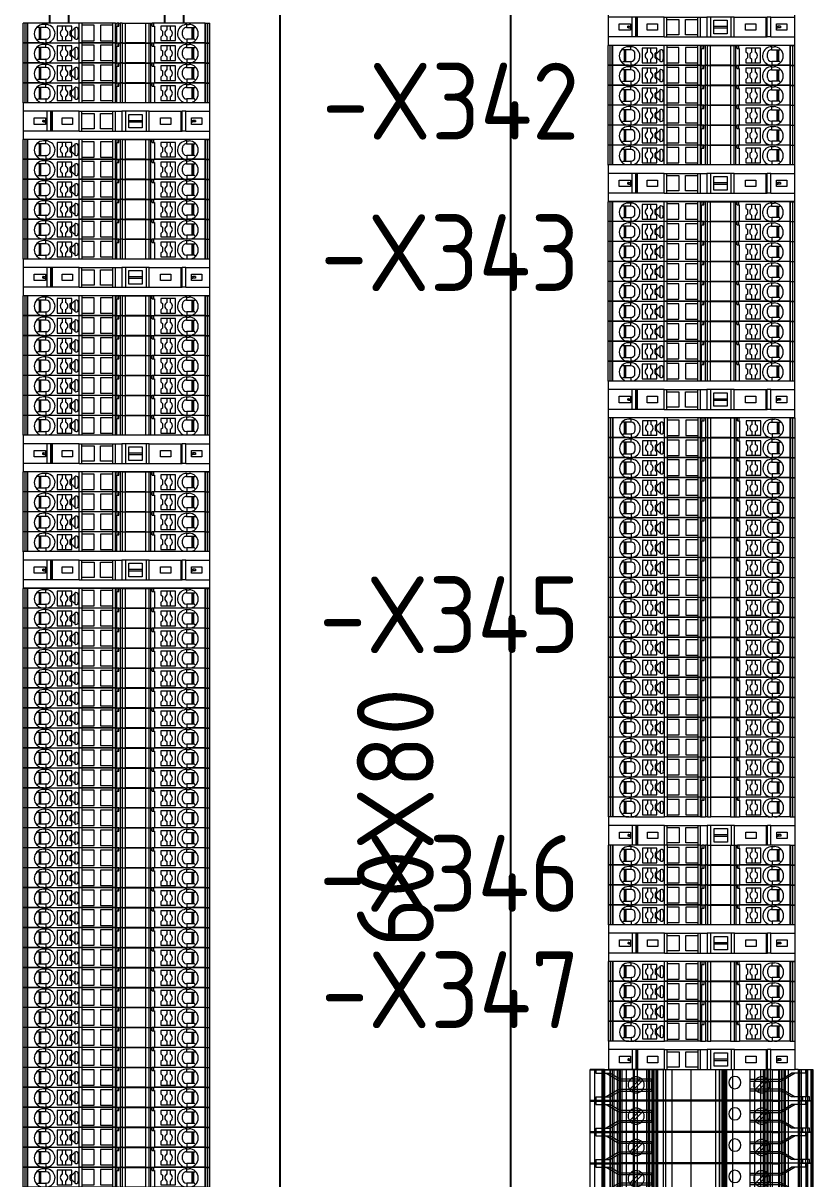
# Model space of a CAD drawing. Header units: millimetres. Extents: x 2936 to 53953, y 1541 to 47526.
# Drawn here: x 47037.2 to 47242.7, y 45791.3 to 46092.3 of the extents above; entities that cross this region are included whole.
import ezdxf
from ezdxf.enums import TextEntityAlignment as Align

# ---------------------------------------------------------------- set-up
doc = ezdxf.new("R2010")
doc.units = ezdxf.units.MM
doc.set_wipeout_variables(frame=1)
for name, color, linetype, lineweight in [('000-PI-Oprema', 30, 'Continuous', 5), ('000-SI-Oprema', 30, 'Continuous', 5), ('SI-ORMAR-Oprema', 30, 'Continuous', 5)]:
    doc.layers.add(name, color=color, linetype=linetype, lineweight=lineweight)
for name, color, linetype in [('000-PI_TEXT', 7, 'Continuous'), ('002-PI-Kabelska kanalica', 150, 'Continuous'), ('004-PI-DIN Šina', 3, 'Continuous')]:
    doc.layers.add(name, color=color, linetype=linetype)
doc.styles.add('PI0', font='isocpeur.ttf', dxfattribs={"width": 0.9})

# ---------------------------------------------------------------- blocks, each defined once
blk = doc.blocks.new('*U824')
at = {"layer": '004-PI-DIN Šina'}
blk.add_lwpolyline([(870, -17.5), (870, 17.5), (0, 17.5), (0, -17.5)], close=True, dxfattribs=at)
for points in [[(0, 12.5), (870, 12.5)], [(0, -12.5), (870, -12.5)]]:
    blk.add_lwpolyline(points, dxfattribs=at)
blk = doc.blocks.new('*U822')
at = {"layer": '004-PI-DIN Šina'}
blk.add_lwpolyline([(870, -17.5), (870, 17.5), (0, 17.5), (0, -17.5)], close=True, dxfattribs=at)
for points in [[(0, 12.5), (870, 12.5)], [(0, -12.5), (870, -12.5)]]:
    blk.add_lwpolyline(points, dxfattribs=at)
blk = doc.blocks.new('*U266')
at = {"layer": '002-PI-Kabelska kanalica'}
for p, q in [((-20, -100), (-20, 775)), ((40, -100), (40, 775))]:
    blk.add_line(p, q, dxfattribs=at)
blk = doc.blocks.new('*U98')
blk.add_wipeout([(47227.3, 37326.63), (47227.3, 37321.48), (47275.9, 37321.48), (47275.9, 37326.63)])
at = {"layer": '000-PI-Oprema'}
for p, q in [((47227.3, 37321.48), (47227.3, 37326.63)), ((47227.85, 37326.63), (47227.3, 37326.63)), ((47228.39, 37326.63), (47227.85, 37326.63)), ((47227.85, 37321.48), (47227.85, 37326.63)), ((47228.39, 37321.48), (47228.39, 37326.63)), ((47228.56, 37326.63), (47228.39, 37326.63)), ((47228.56, 37321.48), (47228.56, 37326.63)), ((47241.88, 37326.63), (47228.56, 37326.63)), ((47231, 37325.48), (47230.9, 37325.58)), ((47231.45, 37325.48), (47231, 37325.48)), ((47231.45, 37325.48), (47231.45, 37322.48)), ((47231.6, 37325.48), (47231.45, 37325.48)), ((47231.6, 37322.48), (47231.6, 37325.48)), ((47231.85, 37325.48), (47231.6, 37325.48)), ((47231.85, 37325.48), (47231.85, 37322.48)), ((47233.2, 37325.48), (47231.85, 37325.48)), ((47233.2, 37326.28), (47232.6, 37326.28)), ((47233.2, 37325.48), (47233.2, 37326.28)), ((47233.3, 37325.48), (47233.2, 37325.48)), ((47237.55, 37325.88), (47236.15, 37325.88)), ((47236.15, 37325.88), (47236.15, 37322.08)), ((47238.35, 37325.88), (47237.55, 37325.88)), ((47237.55, 37324.9), (47237.55, 37325.88)), ((47239.95, 37325.88), (47238.35, 37325.88)), ((47238.35, 37325.88), (47238.35, 37324.9)), ((47239.55, 37324.58), (47239.95, 37324.98)), ((47239.95, 37324.98), (47239.95, 37325.88)), ((47240.78, 37325.37), (47240.78, 37322.6)), ((47241.88, 37321.48), (47241.88, 37326.63)), ((47242.6, 37326.63), (47241.88, 37326.63)), ((47242.6, 37326.63), (47242.6, 37326.06)), ((47250.6, 37326.63), (47242.6, 37326.63)), ((47242.6, 37326.06), (47242.6, 37322.06)), ((47245.75, 37326.06), (47242.6, 37326.06)), ((47245.75, 37322.06), (47245.75, 37326.06)), ((47247.45, 37326.06), (47247.45, 37322.06)), ((47250.6, 37326.06), (47247.45, 37326.06)), ((47250.6, 37326.63), (47250.6, 37326.06)), ((47251.32, 37326.63), (47250.6, 37326.63)), ((47250.6, 37326.06), (47250.6, 37322.06)), ((47251.32, 37326.63), (47251.75, 37326.63)), ((47251.32, 37321.48), (47251.32, 37326.63)), ((47251.65, 37321.48), (47251.65, 37325.83)), ((47251.65, 37325.83), (47251.75, 37325.83)), ((47251.75, 37325.83), (47251.75, 37326.63)), ((47252.21, 37326.63), (47251.75, 37326.63)), ((47251.75, 37325.83), (47252.21, 37325.83)), ((47252.21, 37326.63), (47252.56, 37326.63)), ((47252.21, 37325.83), (47252.21, 37326.63)), ((47253.07, 37326.63), (47252.56, 37326.63)), ((47252.56, 37326.63), (47252.56, 37321.48)), ((47253.07, 37326.63), (47253.07, 37321.48)), ((47253.07, 37326.63), (47253.98, 37326.63)), ((47253.98, 37321.48), (47253.98, 37326.63)), ((47253.98, 37326.63), (47259.12, 37326.63)), ((47259.12, 37326.63), (47259.12, 37321.48)), ((47259.12, 37326.63), (47260.03, 37326.63)), ((47260.03, 37326.63), (47260.03, 37321.48)), ((47260.03, 37326.63), (47260.54, 37326.63)), ((47260.54, 37321.48), (47260.54, 37326.63)), ((47260.54, 37326.63), (47260.89, 37326.63)), ((47260.89, 37325.83), (47260.89, 37326.63)), ((47261.35, 37326.63), (47260.89, 37326.63)), ((47260.89, 37325.83), (47261.35, 37325.83)), ((47261.35, 37325.83), (47261.35, 37326.63)), ((47274.65, 37326.63), (47261.35, 37326.63)), ((47261.35, 37325.83), (47261.45, 37325.83)), ((47261.45, 37325.83), (47261.45, 37321.48)), ((47264.75, 37325.88), (47263.15, 37325.88)), ((47263.15, 37325.88), (47263.15, 37324.98)), ((47263.15, 37324.98), (47263.55, 37324.58)), ((47264.75, 37324.9), (47264.75, 37325.88)), ((47265.55, 37325.88), (47264.75, 37325.88)), ((47265.55, 37325.88), (47265.55, 37324.9)), ((47266.95, 37325.88), (47265.55, 37325.88)), ((47266.95, 37322.08), (47266.95, 37325.88)), ((47269.8, 37325.48), (47269.9, 37325.48)), ((47269.9, 37326.28), (47270.5, 37326.28)), ((47269.9, 37325.48), (47269.9, 37326.28)), ((47269.9, 37325.48), (47271.25, 37325.48)), ((47271.25, 37325.48), (47271.25, 37322.48)), ((47271.25, 37325.48), (47271.5, 37325.48)), ((47271.5, 37322.48), (47271.5, 37325.48)), ((47271.5, 37325.48), (47271.65, 37325.48)), ((47271.65, 37325.48), (47271.65, 37322.48)), ((47271.65, 37325.48), (47272.1, 37325.48)), ((47272.1, 37325.48), (47272.2, 37325.58)), ((47274.65, 37321.48), (47274.65, 37326.63)), ((47274.65, 37326.63), (47274.82, 37326.63)), ((47274.82, 37321.48), (47274.82, 37326.63)), ((47274.82, 37326.63), (47275.35, 37326.63)), ((47275.35, 37321.48), (47275.35, 37326.63)), ((47275.35, 37326.63), (47275.9, 37326.63)), ((47275.9, 37321.48), (47275.9, 37326.63)), ((47230.9, 37322.19), (47231.2, 37322.48)), ((47231.2, 37322.48), (47231.45, 37322.48)), ((47231.45, 37322.48), (47231.6, 37322.48)), ((47231.6, 37322.48), (47231.85, 37322.48)), ((47231.6, 37321.7), (47231.6, 37321.48)), ((47231.85, 37322.48), (47233.2, 37322.48)), ((47233.3, 37322.48), (47233.2, 37322.48)), ((47233.2, 37322.48), (47233.2, 37321.48)), ((47234.2, 37321.48), (47234.2, 37321.7)), ((47236.15, 37322.08), (47237.55, 37322.08)), ((47237.55, 37322.08), (47237.55, 37323.07)), ((47237.55, 37322.08), (47238.35, 37322.08)), ((47238.35, 37323.07), (47238.35, 37322.08)), ((47238.35, 37322.08), (47239.95, 37322.08)), ((47239.55, 37323.38), (47239.55, 37324.58)), ((47239.95, 37322.98), (47239.55, 37323.38)), ((47239.95, 37322.08), (47239.95, 37322.98)), ((47242.6, 37322.06), (47245.75, 37322.06)), ((47242.6, 37322.06), (47242.6, 37321.48)), ((47247.45, 37322.06), (47250.6, 37322.06)), ((47250.6, 37322.06), (47250.6, 37321.48)), ((47263.55, 37323.38), (47263.15, 37322.98)), ((47263.15, 37322.98), (47263.15, 37322.08)), ((47263.15, 37322.08), (47264.75, 37322.08)), ((47263.55, 37324.58), (47263.55, 37323.38)), ((47264.75, 37322.08), (47264.75, 37323.07)), ((47264.75, 37322.08), (47265.55, 37322.08)), ((47265.55, 37323.07), (47265.55, 37322.08)), ((47265.55, 37322.08), (47266.95, 37322.08)), ((47268.8, 37323.48), (47268.8, 37324.48)), ((47268.9, 37321.48), (47268.9, 37321.7)), ((47269.8, 37322.48), (47269.9, 37322.48)), ((47271.25, 37322.48), (47269.9, 37322.48)), ((47269.9, 37322.48), (47269.9, 37321.48)), ((47271.5, 37322.48), (47271.25, 37322.48)), ((47271.65, 37322.48), (47271.5, 37322.48)), ((47271.5, 37321.7), (47271.5, 37321.48)), ((47271.9, 37322.48), (47271.65, 37322.48)), ((47272.2, 37322.19), (47271.9, 37322.48)), ((47227.85, 37321.48), (47227.3, 37321.48)), ((47228.39, 37321.48), (47227.85, 37321.48)), ((47228.56, 37321.48), (47228.39, 37321.48)), ((47231.6, 37321.48), (47228.56, 37321.48)), ((47232.6, 37321.48), (47231.6, 37321.48)), ((47232.6, 37321.48), (47233.2, 37321.48)), ((47234.2, 37321.48), (47233.2, 37321.48)), ((47234.2, 37321.48), (47241.88, 37321.48)), ((47242.6, 37321.48), (47241.88, 37321.48)), ((47250.6, 37321.48), (47242.6, 37321.48)), ((47251.32, 37321.48), (47250.6, 37321.48)), ((47251.32, 37321.48), (47251.65, 37321.48)), ((47251.65, 37321.48), (47252.56, 37321.48)), ((47253.07, 37321.48), (47252.56, 37321.48)), ((47253.07, 37321.48), (47253.98, 37321.48)), ((47259.12, 37321.48), (47253.98, 37321.48)), ((47259.12, 37321.48), (47260.03, 37321.48)), ((47260.03, 37321.48), (47260.54, 37321.48)), ((47260.54, 37321.48), (47261.45, 37321.48)), ((47268.9, 37321.48), (47261.45, 37321.48)), ((47268.9, 37321.48), (47269.9, 37321.48)), ((47270.5, 37321.48), (47269.9, 37321.48)), ((47271.5, 37321.48), (47270.5, 37321.48)), ((47274.65, 37321.48), (47271.5, 37321.48)), ((47274.65, 37321.48), (47274.82, 37321.48)), ((47274.82, 37321.48), (47275.35, 37321.48)), ((47275.35, 37321.48), (47275.9, 37321.48))]:
    blk.add_line(p, q, dxfattribs=at)
for centre, radius, start, end in [((47232.6, 37323.88), 2.4, 135, 225), ((47232.6, 37323.88), 2.4, 90, 135), ((47233.2, 37323.88), 2.4, 294.6243, 90), ((47233.3, 37324.48), 1, 0, 90), ((47237.95, 37323.98), 1, 113.5782, 246.4218), ((47237.95, 37323.98), 1, 293.5782, 66.4218), ((47241.15, 37325.03), 0.5, 5.4406, 134.9997), ((47265.15, 37323.98), 1, 113.5782, 246.4218), ((47265.15, 37323.98), 1, 293.5782, 66.4218), ((47269.9, 37323.88), 2.4, 90, 245.3757), ((47269.8, 37324.48), 1, 90, 180), ((47270.5, 37323.88), 2.4, 45, 90), ((47270.5, 37323.88), 2.4, 315, 45), ((47232.6, 37323.88), 2.4, 225, 245.3757), ((47232.6, 37323.88), 2.4, 245.3757, 270), ((47233.2, 37323.88), 2.4, 270, 294.6243), ((47233.3, 37323.48), 1, 270, 360), ((47241.15, 37322.93), 0.5, 225, 354.5597), ((47269.8, 37323.48), 1, 180, 270), ((47269.9, 37323.88), 2.4, 245.3757, 270), ((47270.5, 37323.88), 2.4, 270, 294.6243), ((47270.5, 37323.88), 2.4, 294.6243, 315)]:
    blk.add_arc(centre, radius, start, end, dxfattribs=at)
for points in [[(47240.78, 37325.37), (47240.55, 37325.14), (47240.32, 37324.91), (47240.09, 37324.68), (47239.85, 37324.44)], [(47240.8, 37325.39), (47240.79, 37325.38), (47240.78, 37325.37)], [(47241.75, 37323.98), (47241.73, 37324.26), (47241.7, 37324.53), (47241.67, 37324.81), (47241.65, 37325.08)], [(47234.3, 37323.48), (47234.3, 37323.61), (47234.3, 37323.74), (47234.3, 37323.87), (47234.3, 37324.01), (47234.3, 37324.14), (47234.3, 37324.26), (47234.3, 37324.38), (47234.3, 37324.48)], [(47239.85, 37323.53), (47239.85, 37323.76), (47239.85, 37323.98), (47239.85, 37324.21), (47239.85, 37324.44)], [(47240.78, 37322.6), (47240.55, 37322.83), (47240.32, 37323.05), (47240.09, 37323.29), (47239.85, 37323.53)], [(47240.8, 37322.58), (47240.79, 37322.59), (47240.78, 37322.6)], [(47241.65, 37322.89), (47241.67, 37323.16), (47241.7, 37323.44), (47241.73, 37323.71), (47241.75, 37323.98)]]:
    blk.add_spline(points, degree=3, dxfattribs=at)
blk = doc.blocks.new('*U166')
at = {"layer": '000-PI-Oprema'}
blk.add_blockref('*U98', (-47251.6, -37324.06), dxfattribs=at)
blk = doc.blocks.new('*U167')
at = {"layer": '000-PI-Oprema', "color": 0, "linetype": 'ByBlock', "lineweight": -2, "transparency": 16777216}
blk.add_blockref('*U166', (0, 0), dxfattribs=at)
blk.add_blockref('*U166', (0, -5.2), dxfattribs=at)
blk.add_blockref('*U166', (0, -10.4), dxfattribs=at)
blk.add_blockref('*U166', (0, -15.6), dxfattribs=at)
blk.add_blockref('*U166', (0, -20.8), dxfattribs=at)
blk.add_blockref('*U166', (0, -26), dxfattribs=at)
blk = doc.blocks.new('*U168')
at = {"layer": '000-PI-Oprema'}
blk.add_blockref('*U98', (-47251.6, -37324.06), dxfattribs=at)
blk = doc.blocks.new('*U169')
at = {"layer": '000-PI-Oprema', "color": 0, "linetype": 'ByBlock', "lineweight": -2, "transparency": 16777216}
blk.add_blockref('*U168', (0, 0), dxfattribs=at)
blk.add_blockref('*U168', (0, -5.2), dxfattribs=at)
blk.add_blockref('*U168', (0, -10.4), dxfattribs=at)
blk.add_blockref('*U168', (0, -15.6), dxfattribs=at)
blk.add_blockref('*U168', (0, -20.8), dxfattribs=at)
blk.add_blockref('*U168', (0, -26), dxfattribs=at)
blk.add_blockref('*U168', (0, -31.2), dxfattribs=at)
blk.add_blockref('*U168', (0, -36.4), dxfattribs=at)
blk.add_blockref('*U168', (0, -41.6), dxfattribs=at)
blk = doc.blocks.new('*U92')
blk.add_wipeout([(-24.3, 2.2), (24.3, 2.2), (24.3, -7.35), (-24.3, -7.35)])
at = {"layer": 'SI-ORMAR-Oprema'}
for p, q in [((-24.3, 2.2), (-24.3, -7.35)), ((24.3, 2.2), (-24.3, 2.2)), ((-18.03, 0), (-24.3, 0)), ((24.3, -7.35), (24.3, 2.2)), ((-21.4, -3.42), (-21.4, -1.72)), ((-21.4, -1.72), (-18.5, -1.72)), ((-19.01, -2.38), (-19.15, -2.38)), ((-19.15, -2.78), (-19.15, -2.38)), ((-19.01, -2.78), (-19.15, -2.78)), ((-19.01, -2.38), (-19.01, -2.78)), ((-19.01, -2.38), (-18.5, -2.38)), ((-19.01, -2.78), (-18.5, -2.78)), ((-18.5, -1.72), (-18.5, -2.38)), ((-18.5, -2.38), (-18.5, -2.78)), ((-18.5, -2.78), (-18.5, -3.42)), ((-18.03, -5.15), (-18.03, 0)), ((-17.1, 0), (-18.03, 0)), ((-17.1, -5.15), (-17.1, 0)), ((-17, 0), (-17.1, 0)), ((-17, 0), (-17, -5.15)), ((-16.74, 0), (-17, 0)), ((-16.74, 0), (-16.74, -5.15)), ((-9.72, 0), (-16.74, 0)), ((-14.15, -1.72), (-11.45, -1.72)), ((-14.15, -3.42), (-14.15, -1.72)), ((-11.45, -1.72), (-11.45, -3.42)), ((-9.72, 0), (-9, 0)), ((-9.72, -5.15), (-9.72, 0)), ((-9, -0.57), (-9, 0)), ((-9, 0), (-1, 0)), ((-9, -4.57), (-9, -0.57)), ((-9, -0.57), (-5.85, -0.57)), ((-5.85, -0.57), (-5.85, -4.57)), ((-4.15, -0.57), (-1, -0.57)), ((-4.15, -4.57), (-4.15, -0.57)), ((-1, 0), (-1, -0.57)), ((-1, 0), (-0.28, 0)), ((-1, -0.57), (-1, -4.57)), ((-0.28, 0), (1.39, 0)), ((-0.28, -5.15), (-0.28, 0)), ((2.32, 0), (1.39, 0)), ((1.39, 0), (1.39, -5.15)), ((7.69, 0), (2.32, 0)), ((2.32, 0), (2.32, -5.15)), ((3.22, -0.82), (6.67, -0.82)), ((3.22, -2.38), (3.22, -0.82)), ((3.22, -2.38), (6.67, -2.38)), ((3.22, -2.78), (3.22, -2.38)), ((3.22, -2.78), (6.67, -2.78)), ((3.22, -4.32), (3.22, -2.78)), ((6.67, -0.82), (6.67, -2.38)), ((6.67, -2.38), (6.67, -2.78)), ((6.67, -2.78), (6.67, -4.32)), ((7.69, 0), (7.69, -5.15)), ((8.51, 0), (7.69, 0)), ((8.51, -5.15), (8.51, 0)), ((8.51, 0), (16.74, 0)), ((11.45, -1.72), (14.15, -1.72)), ((11.45, -3.42), (11.45, -1.72)), ((14.15, -1.72), (14.15, -3.42)), ((16.74, 0), (16.74, -5.15)), ((16.74, 0), (17, 0)), ((17, -5.15), (17, 0)), ((17, 0), (17.1, 0)), ((18.03, 0), (17.1, 0)), ((17.1, -5.15), (17.1, 0)), ((18.03, 0), (24.3, 0)), ((18.03, -5.15), (18.03, 0)), ((19.55, -2.38), (19.55, -1.72)), ((19.55, -1.72), (22.25, -1.72)), ((19.55, -2.78), (19.55, -2.38)), ((19.55, -2.38), (19.89, -2.38)), ((19.55, -2.78), (19.89, -2.78)), ((19.55, -3.42), (19.55, -2.78)), ((19.89, -2.38), (19.89, -2.78)), ((20.59, -2.38), (19.89, -2.38)), ((20.59, -2.78), (19.89, -2.78)), ((20.59, -2.38), (20.59, -2.78)), ((22.25, -1.72), (22.25, -3.42)), ((-18.03, -5.15), (-24.3, -5.15)), ((-18.5, -3.42), (-21.4, -3.42)), ((-17.1, -5.15), (-18.03, -5.15)), ((-17, -5.15), (-17.1, -5.15)), ((-16.74, -5.15), (-17, -5.15)), ((-9.72, -5.15), (-16.74, -5.15)), ((-11.45, -3.42), (-14.15, -3.42)), ((-9.72, -5.15), (-9, -5.15)), ((-5.85, -4.57), (-9, -4.57)), ((-9, -5.15), (-9, -4.57)), ((-9, -5.15), (-1, -5.15)), ((-1, -4.57), (-4.15, -4.57)), ((-1, -4.57), (-1, -5.15)), ((-1, -5.15), (-0.28, -5.15)), ((-0.28, -5.15), (1.39, -5.15)), ((1.39, -5.15), (2.32, -5.15)), ((2.32, -5.15), (7.69, -5.15)), ((6.67, -4.32), (3.22, -4.32)), ((7.69, -5.15), (8.51, -5.15)), ((8.51, -5.15), (16.74, -5.15)), ((14.15, -3.42), (11.45, -3.42)), ((16.74, -5.15), (17, -5.15)), ((17, -5.15), (17.1, -5.15)), ((18.03, -5.15), (17.1, -5.15)), ((18.03, -5.15), (24.3, -5.15)), ((22.25, -3.42), (19.55, -3.42)), ((24.3, -7.35), (-24.3, -7.35))]:
    blk.add_line(p, q, dxfattribs=at)
blk = doc.blocks.new('*U94')
blk.add_wipeout([(-24.3, 0), (24.3, 0), (24.3, -7.35), (-24.3, -7.35)])
at = {"layer": 'SI-ORMAR-Oprema'}
for p, q in [((24.3, 0), (-24.3, 0)), ((24.3, -7.35), (24.3, 0)), ((-24.3, 0), (-24.3, -7.35)), ((-18.03, -2.2), (-24.3, -2.2)), ((-18.03, -7.35), (-18.03, -2.2)), ((-17.1, -2.2), (-18.03, -2.2)), ((-17.1, -7.35), (-17.1, -2.2)), ((-17, -2.2), (-17.1, -2.2)), ((-17, -2.2), (-17, -7.35)), ((-16.74, -2.2), (-17, -2.2)), ((-16.74, -2.2), (-16.74, -7.35)), ((-9.72, -2.2), (-16.74, -2.2)), ((-9.72, -2.2), (-9, -2.2)), ((-9.72, -7.35), (-9.72, -2.2)), ((-9, -2.77), (-9, -2.2)), ((-9, -2.2), (-1, -2.2)), ((-9, -6.77), (-9, -2.77)), ((-9, -2.77), (-5.85, -2.77)), ((-5.85, -2.77), (-5.85, -6.77)), ((-4.15, -2.77), (-1, -2.77)), ((-4.15, -6.77), (-4.15, -2.77)), ((-1, -2.2), (-1, -2.77)), ((-1, -2.2), (-0.28, -2.2)), ((-1, -2.77), (-1, -6.77)), ((-0.28, -2.2), (1.39, -2.2)), ((-0.28, -7.35), (-0.28, -2.2)), ((2.32, -2.2), (1.39, -2.2)), ((1.39, -2.2), (1.39, -7.35)), ((7.69, -2.2), (2.32, -2.2)), ((2.32, -2.2), (2.32, -7.35)), ((7.69, -2.2), (7.69, -7.35)), ((8.51, -2.2), (7.69, -2.2)), ((8.51, -7.35), (8.51, -2.2)), ((8.51, -2.2), (16.74, -2.2)), ((16.74, -2.2), (16.74, -7.35)), ((16.74, -2.2), (17, -2.2)), ((17, -7.35), (17, -2.2)), ((17, -2.2), (17.1, -2.2)), ((18.03, -2.2), (17.1, -2.2)), ((17.1, -7.35), (17.1, -2.2)), ((18.03, -2.2), (24.3, -2.2)), ((18.03, -7.35), (18.03, -2.2)), ((-21.4, -5.62), (-21.4, -3.92)), ((-21.4, -3.92), (-18.5, -3.92)), ((-18.5, -5.62), (-21.4, -5.62)), ((-19.01, -4.58), (-19.15, -4.58)), ((-19.15, -4.98), (-19.15, -4.58)), ((-19.01, -4.98), (-19.15, -4.98)), ((-19.01, -4.58), (-19.01, -4.98)), ((-19.01, -4.58), (-18.5, -4.58)), ((-19.01, -4.98), (-18.5, -4.98)), ((-18.5, -3.92), (-18.5, -4.58)), ((-18.5, -4.58), (-18.5, -4.98)), ((-18.5, -4.98), (-18.5, -5.62)), ((-14.15, -3.92), (-11.45, -3.92)), ((-14.15, -5.62), (-14.15, -3.92)), ((-11.45, -5.62), (-14.15, -5.62)), ((-11.45, -3.92), (-11.45, -5.62)), ((3.22, -3.02), (6.67, -3.02)), ((3.22, -4.58), (3.22, -3.02)), ((3.22, -4.58), (6.67, -4.58)), ((3.22, -4.98), (3.22, -4.58)), ((3.22, -4.98), (6.67, -4.98)), ((3.22, -6.52), (3.22, -4.98)), ((6.67, -3.02), (6.67, -4.58)), ((6.67, -4.58), (6.67, -4.98)), ((6.67, -4.98), (6.67, -6.52)), ((11.45, -3.92), (14.15, -3.92)), ((11.45, -5.62), (11.45, -3.92)), ((14.15, -5.62), (11.45, -5.62)), ((14.15, -3.92), (14.15, -5.62)), ((19.55, -4.58), (19.55, -3.92)), ((19.55, -3.92), (22.25, -3.92)), ((19.55, -4.98), (19.55, -4.58)), ((19.55, -4.58), (19.89, -4.58)), ((19.55, -4.98), (19.89, -4.98)), ((19.55, -5.62), (19.55, -4.98)), ((22.25, -5.62), (19.55, -5.62)), ((19.89, -4.58), (19.89, -4.98)), ((20.59, -4.58), (19.89, -4.58)), ((20.59, -4.98), (19.89, -4.98)), ((20.59, -4.58), (20.59, -4.98)), ((22.25, -3.92), (22.25, -5.62)), ((-18.03, -7.35), (-24.3, -7.35)), ((-17.1, -7.35), (-18.03, -7.35)), ((-17, -7.35), (-17.1, -7.35)), ((-16.74, -7.35), (-17, -7.35)), ((-9.72, -7.35), (-16.74, -7.35)), ((-9.72, -7.35), (-9, -7.35)), ((-5.85, -6.77), (-9, -6.77)), ((-9, -7.35), (-9, -6.77)), ((-9, -7.35), (-1, -7.35)), ((-1, -6.77), (-4.15, -6.77)), ((-1, -6.77), (-1, -7.35)), ((-1, -7.35), (-0.28, -7.35)), ((-0.28, -7.35), (1.39, -7.35)), ((1.39, -7.35), (2.32, -7.35)), ((2.32, -7.35), (7.69, -7.35)), ((6.67, -6.52), (3.22, -6.52)), ((7.69, -7.35), (8.51, -7.35)), ((8.51, -7.35), (16.74, -7.35)), ((16.74, -7.35), (17, -7.35)), ((17, -7.35), (17.1, -7.35)), ((18.03, -7.35), (17.1, -7.35)), ((18.03, -7.35), (24.3, -7.35))]:
    blk.add_line(p, q, dxfattribs=at)
blk = doc.blocks.new('3000539_Stakleni osigurac')
blk.add_wipeout([(-8.05, 44.37), (0.1, 44.37), (0.1, -13.63), (-8.05, -13.63)]).dxf.layer = '000-PI-Oprema'
at = {"layer": '000-PI-Oprema'}
for p, q in [((-8.05, 44.37), (-8.05, 44.37)), ((-8.05, 43.1), (-8.05, 44.37)), ((-8.05, 44.37), (-8.05, 44.37)), ((-8.05, 44.37), (-7.95, 44.37)), ((-8.05, 40.95), (-8.05, 43.1)), ((-8.05, 43.1), (-7.95, 43.1)), ((-8.05, 42.87), (-8.05, 42.87)), ((-7.05, 42.87), (-8.05, 42.87)), ((-7.95, 44.37), (-7.95, 39.11)), ((-7.95, 44.37), (-7.95, 44.37)), ((-7.95, 44.37), (0, 44.37)), ((-7.95, 43.1), (0, 43.1)), ((-7.05, 42.87), (-7.05, 42.87)), ((-7.05, 42.87), (-7.05, 39.22)), ((-0.9, 42.87), (-0.9, 42.87)), ((0.1, 42.87), (-0.9, 42.87)), ((-0.9, 42.87), (-0.9, 39.22)), ((0, 44.37), (0, 44.37)), ((0, 44.37), (0, 39.11)), ((0, 44.37), (0.1, 44.37)), ((0, 43.1), (0.1, 43.1)), ((0.1, 44.37), (0.1, 44.37)), ((0.1, 44.37), (0.1, 44.37)), ((0.1, 43.1), (0.1, 44.37)), ((0.1, 40.95), (0.1, 43.1)), ((0.1, 42.87), (0.1, 42.87)), ((0.1, 41.33), (-8.05, 41.33)), ((-8.05, 40.57), (-8.05, 40.95)), ((-8.05, 40.95), (-7.95, 40.95)), ((-8.05, 38.06), (-8.05, 40.57)), ((-7.95, 40.57), (-8.05, 40.57)), ((-7.95, 40.95), (0, 40.95)), ((0, 40.74), (-7.95, 40.74)), ((0, 40.57), (-7.95, 40.57)), ((-4.97, 36.58), (-7.05, 40.17)), ((-7.05, 39.22), (-7.05, 39.22)), ((-7.05, 39.22), (-5.53, 36.58)), ((-0.9, 40.17), (-2.98, 36.58)), ((-2.43, 36.58), (-0.9, 39.22)), ((-0.9, 39.22), (-0.9, 39.22)), ((0, 40.95), (0.1, 40.95)), ((0.1, 40.57), (0, 40.57)), ((0.1, 40.57), (0.1, 40.95)), ((0.1, 40.57), (0.1, 38.06)), ((-8.05, 38.49), (0.1, 38.49)), ((-8.05, 36.67), (-8.05, 38.06)), ((-8.05, 38.06), (-7.95, 38.06)), ((-8.05, 37.23), (0.1, 37.23)), ((0.1, 36.85), (-8.05, 36.85)), ((-8.05, 34.87), (-8.05, 36.67)), ((-8.05, 36.67), (-8.05, 36.67)), ((-8.05, 36.67), (-7.95, 36.67)), ((-7.95, 39.11), (-7.95, 36.55)), ((-7.95, 39.11), (0, 39.11)), ((-7.95, 39.02), (0, 39.02)), ((-7.95, 38.06), (0, 38.06)), ((-7.95, 36.67), (0, 36.67)), ((-7.95, -3.13), (-7.95, 36.55)), ((0, 36.55), (-7.95, 36.55)), ((-5.53, 36.65), (-5.53, 36.58)), ((-5.53, 36.65), (-5.03, 36.62)), ((-5.53, 36.58), (-2.43, 36.58)), ((-5.53, 36.58), (-5.53, 28.37)), ((-5.53, 36.58), (-5.53, 36.58)), ((-4.97, 36.58), (-5.03, 36.62)), ((-5.03, 36.62), (-5.03, 28.37)), ((-2.98, 36.58), (-4.97, 36.58)), ((-2.98, 36.58), (-2.93, 36.62)), ((-2.43, 36.65), (-2.93, 36.62)), ((-2.93, 28.37), (-2.93, 36.62)), ((-2.43, 36.65), (-2.43, 36.58)), ((-2.43, 36.58), (-2.43, 36.58)), ((-2.43, 28.37), (-2.43, 36.58)), ((0, 39.11), (0, 36.55)), ((0, 38.06), (0.1, 38.06)), ((0, 36.67), (0.1, 36.67)), ((0, -3.13), (0, 36.55)), ((0.1, 36.67), (0.1, 38.06)), ((0.1, 36.67), (0.1, 36.67)), ((0.1, 34.87), (0.1, 36.67)), ((0.1, 36.1), (-8.05, 36.1)), ((-8.05, 29.69), (-8.05, 34.87)), ((-8.05, 34.87), (-8.05, 34.87)), ((-8.05, 34.87), (-7.95, 34.87)), ((-7.95, 34.87), (0, 34.87)), ((-5.64, 33.59), (-5.64, 33.59)), ((-5.64, 33.59), (-2.71, 30.66)), ((-2.21, 31.16), (-5.14, 34.09)), ((-5.14, 34.09), (-5.14, 34.09)), ((-3.92, 34.47), (-3.92, 34.47)), ((-3.92, 34.47), (-3.92, 34.47)), ((0, 34.87), (0.1, 34.87)), ((0.1, 34.87), (0.1, 34.87)), ((0.1, 34.87), (0.1, 29.69)), ((-8.05, 33.03), (0.1, 33.03)), ((-8.05, 32.88), (-8.05, 32.88)), ((0.1, 32.88), (-8.05, 32.88)), ((-8.05, 32.08), (-8.05, 32.08)), ((0.1, 32.08), (-8.05, 32.08)), ((-3.92, 30.27), (-3.92, 30.27)), ((-3.92, 30.27), (-3.92, 30.27)), ((-2.71, 30.66), (-2.71, 30.66)), ((-2.21, 31.16), (-2.21, 31.16)), ((0.1, 32.88), (0.1, 32.88)), ((0.1, 32.08), (0.1, 32.08)), ((-8.05, 29.69), (-8.05, 28.98)), ((-7.95, 29.69), (-8.05, 29.69)), ((-8.05, 28.02), (-8.05, 28.98)), ((-7.95, 28.98), (-8.05, 28.98)), ((-8.05, 28.8), (0.1, 28.8)), ((-8.05, 28.3), (-8.05, 28.3)), ((0.1, 28.3), (-8.05, 28.3)), ((-8.05, 28.27), (-8.05, 28.27)), ((0.1, 28.27), (-8.05, 28.27)), ((-8.05, 27.31), (-8.05, 28.02)), ((-7.95, 28.02), (-8.05, 28.02)), ((-8.05, 28), (-8.05, 28)), ((0.1, 28), (-8.05, 28)), ((0.1, 27.77), (-8.05, 27.77)), ((-8.05, 4.84), (-8.05, 27.31)), ((-7.95, 27.31), (-8.05, 27.31)), ((0.1, 27.27), (-8.05, 27.27)), ((-8.05, 27.15), (-8.05, 27.15)), ((0.1, 27.15), (-8.05, 27.15)), ((0, 29.69), (-7.95, 29.69)), ((0, 29.26), (-7.95, 29.26)), ((0, 29.05), (-7.95, 29.05)), ((-2.43, 28.37), (-5.53, 28.37)), ((-5.53, 28.37), (-5.53, 28.37)), ((-2.43, 28.37), (-2.43, 28.37)), ((0.1, 29.69), (0, 29.69)), ((0.1, 28.98), (0, 28.98)), ((0.1, 28.02), (0, 28.02)), ((0.1, 27.31), (0, 27.31)), ((0.1, 29.69), (0.1, 28.98)), ((0.1, 28.98), (0.1, 28.02)), ((0.1, 28.3), (0.1, 28.3)), ((0.1, 28.27), (0.1, 28.27)), ((0.1, 27.31), (0.1, 28.02)), ((0.1, 28), (0.1, 28)), ((0.1, 27.31), (0.1, 4.84)), ((0.1, 27.15), (0.1, 27.15)), ((-8.05, 26.77), (-8.05, 26.77)), ((0.1, 26.77), (-8.05, 26.77)), ((-8.05, 25.35), (-8.05, 25.35)), ((0.1, 25.35), (-8.05, 25.35)), ((0.1, 24.71), (-8.05, 24.71)), ((0.1, 26.77), (0.1, 26.77)), ((0.1, 25.35), (0.1, 25.35)), ((0.1, 23.06), (-8.05, 23.06)), ((0.1, 18.16), (-8.05, 18.16)), ((0.1, 11.69), (-8.05, 11.69)), ((0.1, 10.73), (-8.05, 10.73)), ((0.1, 10.72), (-8.05, 10.72)), ((0.1, 10.71), (-8.05, 10.71)), ((0.1, 10.06), (-8.05, 10.06)), ((-8.05, 9.92), (-8.05, 9.92)), ((0.1, 9.92), (-8.05, 9.92)), ((0.1, 9.63), (-8.05, 9.63)), ((0.1, 9.42), (-8.05, 9.42)), ((0.1, 9.31), (-8.05, 9.31)), ((0.1, 9.92), (0.1, 9.92)), ((-8.05, 8.93), (0.1, 8.93)), ((0.1, 8.93), (-8.05, 8.93)), ((0.1, 8.83), (-8.05, 8.83)), ((0.1, 8.82), (-8.05, 8.82)), ((0.1, 7.27), (-8.05, 7.27)), ((-3.32, 8.28), (-3.32, 8.28)), ((-8.05, 4.13), (-8.05, 4.84)), ((-7.95, 4.84), (-8.05, 4.84)), ((-8.05, 2.59), (-8.05, 4.13)), ((-7.95, 4.13), (-8.05, 4.13)), ((-3.32, 5.08), (-3.32, 5.08)), ((0.1, 4.84), (0, 4.84)), ((0.1, 4.13), (0, 4.13)), ((0.1, 4.13), (0.1, 4.84)), ((0.1, 4.13), (0.1, 2.59)), ((-8.05, 2.7), (0.1, 2.7)), ((-8.05, 2.59), (-8.05, 2.24)), ((-7.95, 2.59), (-8.05, 2.59)), ((-8.05, -1.08), (-8.05, 2.24)), ((-7.95, 2.24), (-8.05, 2.24)), ((0.1, 1.6), (-8.05, 1.6)), ((0.1, 0), (-8.05, 0)), ((-5.64, 0.89), (-5.64, 0.89)), ((-5.64, 0.89), (-2.71, -2.04)), ((-5.53, -5.43), (-5.53, 2.77)), ((-2.43, 2.77), (-5.53, 2.77)), ((-5.53, 2.77), (-5.53, 2.77)), ((-5.14, 1.39), (-5.14, 1.39)), ((-2.21, -1.54), (-5.14, 1.39)), ((-5.03, -5.47), (-5.03, 2.77)), ((-3.92, 1.77), (-3.92, 1.77)), ((-2.93, 2.77), (-2.93, -5.47)), ((-2.43, 2.77), (-2.43, -5.43)), ((-2.43, 2.77), (-2.43, 2.77)), ((0.1, 2.59), (0, 2.59)), ((0.1, 2.24), (0, 2.24)), ((0.1, 2.59), (0.1, 2.24)), ((0.1, 2.24), (0.1, -1.08)), ((-8.05, -0.65), (-8.05, -0.65)), ((0.1, -0.65), (-8.05, -0.65)), ((-8.05, -0.8), (-8.05, -0.8)), ((0.1, -0.8), (-8.05, -0.8)), ((0.1, -0.88), (-8.05, -0.88)), ((-8.05, -1.08), (-8.05, -4.3)), ((-7.95, -1.08), (-8.05, -1.08)), ((0.1, -1.16), (-8.05, -1.16)), ((0.1, -1.67), (-8.05, -1.67)), ((0.1, -1.82), (-8.05, -1.82)), ((-8.05, -1.9), (-8.05, -1.9)), ((0.1, -1.9), (-8.05, -1.9)), ((0.1, -1.92), (-8.05, -1.92)), ((-8.05, -2.59), (0.1, -2.59)), ((-3.92, -2.43), (-3.92, -2.43)), ((-2.71, -2.04), (-2.71, -2.04)), ((-2.21, -1.54), (-2.21, -1.54)), ((0.1, -1.08), (0, -1.08)), ((0.1, -0.65), (0.1, -0.65)), ((0.1, -0.8), (0.1, -0.8)), ((0.1, -1.08), (0.1, -4.3)), ((0.1, -1.9), (0.1, -1.9)), ((-8.05, -4.3), (-8.05, -4.75)), ((-7.95, -4.3), (-8.05, -4.3)), ((-8.05, -4.82), (-8.05, -4.75)), ((-7.95, -4.75), (-8.05, -4.75)), ((-8.05, -4.82), (-8.05, -4.85)), ((-7.95, -4.82), (-8.05, -4.82)), ((-8.05, -5.67), (-8.05, -4.85)), ((-8.05, -4.85), (-8.05, -4.85)), ((-7.95, -4.85), (-8.05, -4.85)), ((0.1, -5.35), (-8.05, -5.35)), ((-8.05, -7.31), (-8.05, -5.67)), ((-8.05, -5.67), (-8.05, -5.67)), ((-8.05, -5.67), (0.1, -5.67)), ((-7.95, -3.13), (-7.95, -4.81)), ((-7.95, -3.13), (0, -3.13)), ((-7.95, -4.94), (-7.95, -4.81)), ((-7.95, -4.81), (0, -4.81)), ((-7.95, -4.85), (-7.95, -4.85)), ((-7.95, -4.94), (0, -4.94)), ((-7.05, -8.07), (-5.53, -5.43)), ((-4.97, -5.43), (-7.05, -9.02)), ((-5.53, -5.43), (-2.43, -5.43)), ((-5.53, -5.43), (-5.53, -5.43)), ((-5.53, -5.5), (-5.53, -5.43)), ((-5.53, -5.5), (-5.03, -5.47)), ((-4.97, -5.43), (-5.03, -5.47)), ((-2.98, -5.43), (-4.97, -5.43)), ((-2.98, -5.43), (-2.93, -5.47)), ((-0.9, -9.02), (-2.98, -5.43)), ((-2.43, -5.5), (-2.93, -5.47)), ((-2.43, -5.43), (-0.9, -8.07)), ((-2.43, -5.43), (-2.43, -5.43)), ((-2.43, -5.5), (-2.43, -5.43)), ((0, -3.13), (0, -4.81)), ((0.1, -4.3), (0, -4.3)), ((0.1, -4.75), (0, -4.75)), ((0, -4.94), (0, -4.81)), ((0.1, -4.82), (0, -4.82)), ((0, -4.85), (0, -4.85)), ((0.1, -4.85), (0, -4.85)), ((0.1, -4.3), (0.1, -4.75)), ((0.1, -4.75), (0.1, -4.82)), ((0.1, -4.82), (0.1, -4.85)), ((0.1, -4.85), (0.1, -4.85)), ((0.1, -4.85), (0.1, -5.67)), ((0.1, -5.67), (0.1, -5.67)), ((0.1, -7.31), (0.1, -5.67)), ((0.1, -6.1), (-8.05, -6.1)), ((-8.05, -6.48), (0.1, -6.48)), ((-8.05, -9.82), (-8.05, -7.31)), ((-8.05, -7.31), (0.1, -7.31)), ((-7.05, -11.73), (-7.05, -8.07)), ((-7.05, -8.07), (-7.05, -8.07)), ((-0.9, -11.73), (-0.9, -8.07)), ((-0.9, -8.07), (-0.9, -8.07)), ((0.1, -9.82), (0.1, -7.31)), ((-8.05, -10.2), (-8.05, -9.82)), ((0.1, -9.82), (-8.05, -9.82)), ((-8.05, -10.02), (-8.05, -10.02)), ((0.1, -10.02), (-8.05, -10.02)), ((0.1, -10.13), (-8.05, -10.13)), ((-8.05, -12.34), (-8.05, -10.2)), ((-8.05, -10.2), (0.1, -10.2)), ((0.1, -10.58), (-8.05, -10.58)), ((-8.05, -11.02), (-7.05, -11.02)), ((-8.05, -11.73), (-8.05, -11.73)), ((-7.05, -11.73), (-8.05, -11.73)), ((-7.05, -10.02), (-7.05, -10.02)), ((-7.05, -11.73), (-7.05, -11.73)), ((-7.05, -12.72), (-7.05, -11.73)), ((0.1, -11.82), (-7.05, -11.82)), ((0.1, -11.73), (-0.9, -11.73)), ((-0.9, -11.73), (-0.9, -11.73)), ((0.1, -9.82), (0.1, -10.2)), ((0.1, -10.02), (0.1, -10.02)), ((0.1, -10.2), (0.1, -12.34)), ((0.1, -11.73), (0.1, -11.73)), ((-8.05, -13.63), (-8.05, -12.34)), ((-8.05, -12.34), (0.1, -12.34)), ((-8.05, -12.72), (-7.05, -12.72)), ((0.1, -13.12), (-8.05, -13.12)), ((0.1, -13.23), (-8.05, -13.23)), ((-8.05, -13.63), (-8.05, -13.63)), ((0.1, -13.63), (-8.05, -13.63)), ((-8.05, -13.63), (-8.05, -13.63)), ((-8.05, -13.63), (0.1, -13.63)), ((-7.05, -12.12), (0.1, -12.12)), ((-7.05, -12.12), (-7.05, -12.12)), ((0.1, -12.12), (0.1, -12.12)), ((0.1, -12.34), (0.1, -13.63)), ((0.1, -13.63), (0.1, -13.63)), ((0.1, -13.63), (0.1, -13.63))]:
    blk.add_line(p, q, dxfattribs=at)
for centre, radius, start, end in [((-3.92, 32.37), 2.1, 90, 270), ((-3.92, 32.37), 2.1, 270, 90), ((-3.32, 6.68), 1.6, 90, 270), ((-3.32, 6.68), 1.6, 270, 90), ((-3.92, -0.33), 2.1, 90, 270), ((-3.92, -0.33), 2.1, 270, 90)]:
    blk.add_arc(centre, radius, start, end, dxfattribs=at)
blk = doc.blocks.new('*U182')
at = {"layer": '000-PI-Oprema', "linetype": 'ByBlock', "lineweight": -2}
blk.add_blockref('3000539_Stakleni osigurac', (3.98, -15.37), dxfattribs=at)
blk = doc.blocks.new('*U183')
at = {"layer": '000-SI-Oprema', "color": 0, "linetype": 'ByBlock', "lineweight": -2, "transparency": 16777216}
blk.add_blockref('*U182', (0, 0), dxfattribs=at)
blk.add_blockref('*U182', (8.15, 0), dxfattribs=at)
blk.add_blockref('*U182', (16.3, 0), dxfattribs=at)
blk.add_blockref('*U182', (24.45, 0), dxfattribs=at)
blk.add_blockref('*U182', (32.6, 0), dxfattribs=at)
blk.add_blockref('*U182', (40.75, 0), dxfattribs=at)
blk.add_blockref('*U182', (48.9, 0), dxfattribs=at)
blk.add_blockref('*U182', (57.05, 0), dxfattribs=at)
blk.add_blockref('*U182', (65.2, 0), dxfattribs=at)
blk.add_blockref('*U182', (73.35, 0), dxfattribs=at)
blk.add_blockref('*U182', (81.5, 0), dxfattribs=at)
blk.add_blockref('*U182', (89.65, 0), dxfattribs=at)
blk.add_blockref('*U182', (97.8, 0), dxfattribs=at)
blk.add_blockref('*U182', (105.95, 0), dxfattribs=at)
blk.add_blockref('*U182', (114.1, 0), dxfattribs=at)
blk.add_blockref('*U182', (122.25, 0), dxfattribs=at)
blk.add_blockref('*U182', (130.4, 0), dxfattribs=at)
blk.add_blockref('*U182', (138.55, 0), dxfattribs=at)
blk.add_blockref('*U182', (146.7, 0), dxfattribs=at)
blk.add_blockref('*U182', (154.85, 0), dxfattribs=at)
blk.add_blockref('*U182', (163, 0), dxfattribs=at)
blk.add_blockref('*U182', (171.15, 0), dxfattribs=at)
blk.add_blockref('*U182', (179.3, 0), dxfattribs=at)
blk.add_blockref('*U182', (187.45, 0), dxfattribs=at)
blk.add_blockref('*U182', (195.6, 0), dxfattribs=at)
blk.add_blockref('*U182', (203.75, 0), dxfattribs=at)
blk.add_blockref('*U182', (211.9, 0), dxfattribs=at)
blk.add_blockref('*U182', (220.05, 0), dxfattribs=at)
blk.add_blockref('*U182', (228.2, 0), dxfattribs=at)
blk.add_blockref('*U182', (236.35, 0), dxfattribs=at)
blk.add_blockref('*U182', (244.5, 0), dxfattribs=at)
blk = doc.blocks.new('*U814')
at = {"layer": '000-PI-Oprema'}
blk.add_blockref('*U98', (-47251.6, -37324.06), dxfattribs=at)
blk = doc.blocks.new('*U815')
at = {"layer": '000-PI-Oprema', "color": 0, "linetype": 'ByBlock', "lineweight": -2, "transparency": 16777216}
blk.add_blockref('*U814', (0, 0), dxfattribs=at)
blk.add_blockref('*U814', (0, -5.2), dxfattribs=at)
blk.add_blockref('*U814', (0, -10.4), dxfattribs=at)
blk.add_blockref('*U814', (0, -15.6), dxfattribs=at)
blk.add_blockref('*U814', (0, -20.8), dxfattribs=at)
blk.add_blockref('*U814', (0, -26), dxfattribs=at)
blk.add_blockref('*U814', (0, -31.2), dxfattribs=at)
blk.add_blockref('*U814', (0, -36.4), dxfattribs=at)
blk.add_blockref('*U814', (0, -41.6), dxfattribs=at)
blk.add_blockref('*U814', (0, -46.8), dxfattribs=at)
blk.add_blockref('*U814', (0, -52), dxfattribs=at)
blk.add_blockref('*U814', (0, -57.2), dxfattribs=at)
blk.add_blockref('*U814', (0, -62.4), dxfattribs=at)
blk.add_blockref('*U814', (0, -67.6), dxfattribs=at)
blk.add_blockref('*U814', (0, -72.8), dxfattribs=at)
blk.add_blockref('*U814', (0, -78), dxfattribs=at)
blk.add_blockref('*U814', (0, -83.2), dxfattribs=at)
blk.add_blockref('*U814', (0, -88.4), dxfattribs=at)
blk.add_blockref('*U814', (0, -93.6), dxfattribs=at)
blk.add_blockref('*U814', (0, -98.8), dxfattribs=at)
blk = doc.blocks.new('*U816')
at = {"layer": '000-PI-Oprema'}
blk.add_blockref('*U98', (-47251.6, -37324.06), dxfattribs=at)
blk = doc.blocks.new('*U817')
at = {"layer": '000-PI-Oprema', "color": 0, "linetype": 'ByBlock', "lineweight": -2, "transparency": 16777216}
blk.add_blockref('*U816', (0, 0), dxfattribs=at)
blk.add_blockref('*U816', (0, -5.2), dxfattribs=at)
blk.add_blockref('*U816', (0, -10.4), dxfattribs=at)
blk.add_blockref('*U816', (0, -15.6), dxfattribs=at)
blk = doc.blocks.new('*U876')
at = {"layer": '000-PI-Oprema'}
blk.add_blockref('*U98', (-47251.6, -37324.06), dxfattribs=at)
blk = doc.blocks.new('*U877')
at = {"layer": '000-PI-Oprema', "color": 0, "linetype": 'ByBlock', "lineweight": -2, "transparency": 16777216}
blk.add_blockref('*U876', (0, 0), dxfattribs=at)
blk.add_blockref('*U876', (0, -5.2), dxfattribs=at)
blk.add_blockref('*U876', (0, -10.4), dxfattribs=at)
blk.add_blockref('*U876', (0, -15.6), dxfattribs=at)
blk = doc.blocks.new('*U905')
at = {"layer": '000-PI-Oprema'}
blk.add_blockref('*U98', (-47251.6, -37324.06), dxfattribs=at)
blk = doc.blocks.new('*U904')
at = {"layer": '000-PI-Oprema', "color": 0, "linetype": 'ByBlock', "lineweight": -2, "transparency": 16777216}
blk.add_blockref('*U905', (0, 0), dxfattribs=at)
blk.add_blockref('*U905', (0, -5.2), dxfattribs=at)
blk.add_blockref('*U905', (0, -10.4), dxfattribs=at)
blk.add_blockref('*U905', (0, -15.6), dxfattribs=at)
blk = doc.blocks.new('*U901')
at = {"layer": '000-PI-Oprema'}
blk.add_blockref('*U98', (-47251.6, -37324.06), dxfattribs=at)
blk = doc.blocks.new('*U900')
at = {"layer": '000-PI-Oprema', "color": 0, "linetype": 'ByBlock', "lineweight": -2, "transparency": 16777216}
blk.add_blockref('*U901', (0, 0), dxfattribs=at)
blk.add_blockref('*U901', (0, -5.2), dxfattribs=at)
blk.add_blockref('*U901', (0, -10.4), dxfattribs=at)
blk.add_blockref('*U901', (0, -15.6), dxfattribs=at)
blk.add_blockref('*U901', (0, -20.8), dxfattribs=at)
blk.add_blockref('*U901', (0, -26), dxfattribs=at)
blk.add_blockref('*U901', (0, -31.2), dxfattribs=at)
blk = doc.blocks.new('*U907')
at = {"layer": '000-PI-Oprema'}
blk.add_blockref('*U98', (-47251.6, -37324.06), dxfattribs=at)
blk = doc.blocks.new('*U906')
at = {"layer": '000-PI-Oprema', "color": 0, "linetype": 'ByBlock', "lineweight": -2, "transparency": 16777216}
blk.add_blockref('*U907', (0, 0), dxfattribs=at)
blk.add_blockref('*U907', (0, -5.2), dxfattribs=at)
blk.add_blockref('*U907', (0, -10.4), dxfattribs=at)
blk.add_blockref('*U907', (0, -15.6), dxfattribs=at)
blk = doc.blocks.new('*U909')
at = {"layer": '000-PI-Oprema'}
blk.add_blockref('*U98', (-47251.6, -37324.06), dxfattribs=at)
blk = doc.blocks.new('*U908')
at = {"layer": '000-PI-Oprema', "color": 0, "linetype": 'ByBlock', "lineweight": -2, "transparency": 16777216}
blk.add_blockref('*U909', (0, 0), dxfattribs=at)
blk.add_blockref('*U909', (0, -5.2), dxfattribs=at)
blk.add_blockref('*U909', (0, -10.4), dxfattribs=at)
blk.add_blockref('*U909', (0, -15.6), dxfattribs=at)
blk.add_blockref('*U909', (0, -20.8), dxfattribs=at)
blk.add_blockref('*U909', (0, -26), dxfattribs=at)
blk.add_blockref('*U909', (0, -31.2), dxfattribs=at)
blk.add_blockref('*U909', (0, -36.4), dxfattribs=at)
blk.add_blockref('*U909', (0, -41.6), dxfattribs=at)
blk.add_blockref('*U909', (0, -46.8), dxfattribs=at)
blk.add_blockref('*U909', (0, -52), dxfattribs=at)
blk.add_blockref('*U909', (0, -57.2), dxfattribs=at)
blk.add_blockref('*U909', (0, -62.4), dxfattribs=at)
blk.add_blockref('*U909', (0, -67.6), dxfattribs=at)
blk.add_blockref('*U909', (0, -72.8), dxfattribs=at)
blk.add_blockref('*U909', (0, -78), dxfattribs=at)
blk.add_blockref('*U909', (0, -83.2), dxfattribs=at)
blk.add_blockref('*U909', (0, -88.4), dxfattribs=at)
blk.add_blockref('*U909', (0, -93.6), dxfattribs=at)
blk.add_blockref('*U909', (0, -98.8), dxfattribs=at)
blk.add_blockref('*U909', (0, -104), dxfattribs=at)
blk.add_blockref('*U909', (0, -109.2), dxfattribs=at)
blk.add_blockref('*U909', (0, -114.4), dxfattribs=at)
blk.add_blockref('*U909', (0, -119.6), dxfattribs=at)
blk.add_blockref('*U909', (0, -124.8), dxfattribs=at)
blk.add_blockref('*U909', (0, -130), dxfattribs=at)
blk.add_blockref('*U909', (0, -135.2), dxfattribs=at)
blk.add_blockref('*U909', (0, -140.4), dxfattribs=at)
blk.add_blockref('*U909', (0, -145.6), dxfattribs=at)
blk.add_blockref('*U909', (0, -150.8), dxfattribs=at)
blk.add_blockref('*U909', (0, -156), dxfattribs=at)
blk.add_blockref('*U909', (0, -161.2), dxfattribs=at)
blk.add_blockref('*U909', (0, -166.4), dxfattribs=at)
blk.add_blockref('*U909', (0, -171.6), dxfattribs=at)
blk.add_blockref('*U909', (0, -176.8), dxfattribs=at)
blk.add_blockref('*U909', (0, -182), dxfattribs=at)
blk.add_blockref('*U909', (0, -187.2), dxfattribs=at)
blk.add_blockref('*U909', (0, -192.4), dxfattribs=at)
blk.add_blockref('*U909', (0, -197.6), dxfattribs=at)
blk.add_blockref('*U909', (0, -202.8), dxfattribs=at)
blk.add_blockref('*U909', (0, -208), dxfattribs=at)
blk.add_blockref('*U909', (0, -213.2), dxfattribs=at)
blk.add_blockref('*U909', (0, -218.4), dxfattribs=at)
blk.add_blockref('*U909', (0, -223.6), dxfattribs=at)
blk.add_blockref('*U909', (0, -228.8), dxfattribs=at)
blk.add_blockref('*U909', (0, -234), dxfattribs=at)
blk.add_blockref('*U909', (0, -239.2), dxfattribs=at)
blk.add_blockref('*U909', (0, -244.4), dxfattribs=at)
blk.add_blockref('*U909', (0, -249.6), dxfattribs=at)
blk.add_blockref('*U909', (0, -254.8), dxfattribs=at)
blk.add_blockref('*U909', (0, -260), dxfattribs=at)
blk.add_blockref('*U909', (0, -265.2), dxfattribs=at)
blk.add_blockref('*U909', (0, -270.4), dxfattribs=at)
blk.add_blockref('*U909', (0, -275.6), dxfattribs=at)
blk = doc.blocks.new('*U934')
at = {"layer": '000-PI-Oprema'}
blk.add_blockref('*U98', (-47251.6, -37324.06), dxfattribs=at)
blk = doc.blocks.new('*U933')
at = {"layer": '000-PI-Oprema', "color": 0, "linetype": 'ByBlock', "lineweight": -2, "transparency": 16777216}
blk.add_blockref('*U934', (0, 0), dxfattribs=at)
blk.add_blockref('*U934', (0, -5.2), dxfattribs=at)
blk.add_blockref('*U934', (0, -10.4), dxfattribs=at)
blk.add_blockref('*U934', (0, -15.6), dxfattribs=at)
blk.add_blockref('*U934', (0, -20.8), dxfattribs=at)
blk.add_blockref('*U934', (0, -26), dxfattribs=at)

msp = doc.modelspace()

# ---------------------------------------------------------------- block references
at = {"rotation": 180}
msp.add_blockref('*U266', (47144.01, 46257.968), dxfattribs=at)
at = {"layer": '004-PI-DIN Šina', "rotation": 270}
for name, p in [('*U824', (47061.51, 46355.623)), ('*U822', (47214.01, 46354.193))]:
    msp.add_blockref(name, p, dxfattribs=at)

# ---------------------------------------------------------------- texts
at = {"insert": (47134.053, 45885.274), "char_height": 20, "width": 16.78721, "attachment_point": 5, "rotation": 90, "style": 'PI0'}
msp.add_mtext('60X{\\fISOCPEUR|b0|i0|c238|p34;8}0', dxfattribs=at)
at = {"layer": '000-PI_TEXT', "style": 'PI0', "width": 0.9}
for s, p in [('-X342', (47181.931, 46061.924)), ('-X343', (47181.931, 46022.455)), ('-X345', (47182.003, 45928.176)), ('-X346', (47182.003, 45860.8)), ('-X347', (47182.003, 45830.5))]:
    msp.add_text(s, height=20, dxfattribs=at).set_placement(p, align=Align.RIGHT)

# ---------------------------------------------------------------- next in the draw order: block references
at = {"layer": '000-PI-Oprema', "rotation": 359.9999753099709}
for name, p in [('*U904', (47061.473, 46089.681)), ('*U167', (47213.729, 46083.881)), ('*U169', (47213.729, 46043.181)), ('*U900', (47061.473, 46018.681))]:
    msp.add_blockref(name, p, dxfattribs=at)
at = {"layer": '000-PI-Oprema'}
msp.add_blockref('*U94', (47213.8, 45885.506), dxfattribs=at)
at = {"layer": '000-SI-Oprema', "linetype": 'ByBlock', "lineweight": -2, "rotation": 90}
msp.add_blockref('*U183', (47213.729, 45571.181), dxfattribs=at)

# ---------------------------------------------------------------- next in the draw order: block references
at = {"layer": '000-PI-Oprema'}
for name, p in [('*U92', (47213.729, 46093.806)), ('*U92', (47061.473, 46069.306)), ('*U92', (47213.729, 46053.106)), ('*U92', (47213.729, 45996.806)), ('*U92', (47061.473, 45982.706)), ('*U94', (47213.8, 45827.106))]:
    msp.add_blockref(name, p, dxfattribs=at)
at = {"layer": '000-PI-Oprema', "rotation": 359.9999753099709}
msp.add_blockref('*U817', (47213.8, 45875.581), dxfattribs=at)

# ---------------------------------------------------------------- next in the draw order: block references
for name, p in [('*U933', (47061.473, 46059.381)), ('*U815', (47213.8, 45986.881)), ('*U906', (47061.473, 45972.781))]:
    msp.add_blockref(name, p, dxfattribs=at)
at = {"layer": '000-PI-Oprema'}
msp.add_blockref('*U92', (47213.8, 45855.206), dxfattribs=at)

# ---------------------------------------------------------------- next in the draw order: block references
for p in [(47061.473, 46028.606), (47061.473, 45952.406)]:
    msp.add_blockref('*U92', p, dxfattribs=at)
at = {"layer": '000-PI-Oprema', "rotation": 359.9999753099709}
msp.add_blockref('*U877', (47213.8, 45845.281), dxfattribs=at)

# ---------------------------------------------------------------- next in the draw order: block references
msp.add_blockref('*U908', (47061.473, 45942.481), dxfattribs=at)

doc.saveas('drawing.dxf')
